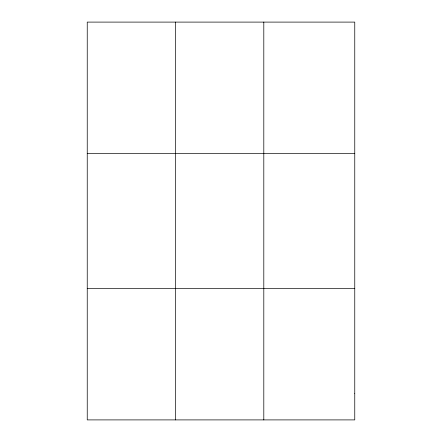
<?xml version="1.0" encoding="UTF-8"?>
<svg xmlns="http://www.w3.org/2000/svg" width="442" height="442" viewBox="0 0 442 442"><rect width="100%" height="100%" fill="white"/><g stroke="black" fill="none" stroke-linecap="round" stroke-linejoin="round"><path stroke-width="0.66" d="M175.524 419.9L175.524 22.1M263.802 419.9L263.802 22.1M87.24 153.374L354.76 153.374M87.24 288.626L354.76 288.626M354.76 393.645L354.76 419.9L87.24 419.9L87.24 22.1L354.76 22.1L354.76 393.645"/></g></svg>
